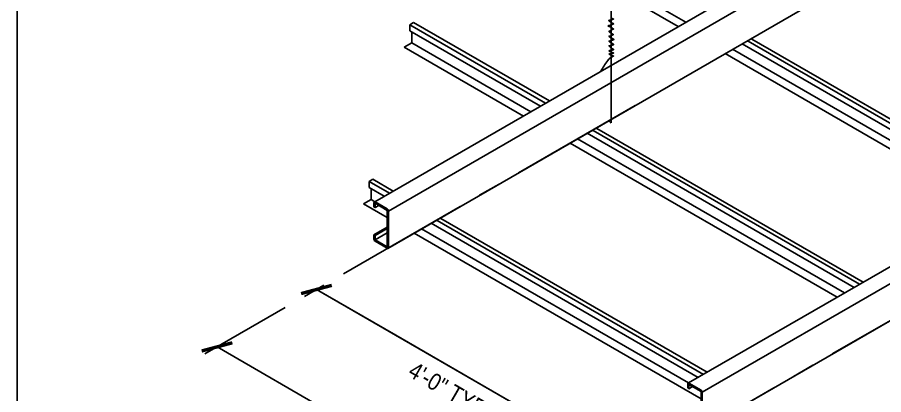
# Model space of a CAD drawing. Header units: inches. Extents: x -16404 to 14624, y -1591 to 16152.
# Drawn here: x -15798.3 to -15682.6, y 1947.1 to 1997.5 of the extents above; entities that cross this region are included whole.
import ezdxf

# ---------------------------------------------------------------- set-up
doc = ezdxf.new("R2010")
doc.units = ezdxf.units.IN
doc.header["$LTSCALE"] = 24
doc.header["$MEASUREMENT"] = 0
doc.linetypes.add('CENTER2', pattern=[1.125, 0.75, -0.125, 0.125, -0.125])
doc.layers.get('0').update_dxf_attribs({"linetype": 'CONTINUOUS'})
for name, color, linetype in [('S-ANNO-DIMS', 2, 'CONTINUOUS'), ('S-ANNO-NOTE', 4, 'CONTINUOUS'), ('S-ARCH', 1, 'CONTINUOUS')]:
    doc.layers.add(name, color=color, linetype=linetype)
doc.layers.add('S-ANNO-GRID-NONPLOT', color=251, linetype='CONTINUOUS', plot=False)
doc.styles.add('Arial', font='arial.ttf', dxfattribs={"width": 0.85})
doc.dimstyles.new('DIM-24', dxfattribs={"dimscale": 24, "dimtxt": 0.09375, "dimasz": 0.109375, "dimexe": 0.0625, "dimexo": 0.0625, "dimgap": 0.0625, "dimtad": 1, "dimdec": 4, "dimzin": 11, "dimdsep": 46, "dimlunit": 4, "dimtxsty": 'Arial', "dimblk": 'ARCHTICK', "dimcen": 0.125, "dimclrd": 256, "dimclre": 256, "dimclrt": 4, "dimadec": 0, "dimazin": 0, "dimtfac": 0.75, "dimtdec": 4, "dimtofl": 0, "dimtmove": 0, "dimatfit": 3, "dimldrblk": 'ARCHTICK', "dimfxl": 1, "dimfrac": 1, "dimtolj": 1, "dimtzin": 11, "dimarcsym": 0})

# ---------------------------------------------------------------- blocks, each defined once
blk = doc.blocks.new('_ARCHTICK')
at = {"color": 0, "linetype": 'ByBlock', "const_width": 0.15}
blk.add_lwpolyline([(-0.5, -0.5), (0.5, 0.5)], dxfattribs=at)

msp = doc.modelspace()

# ---------------------------------------------------------------- linework, layer by layer
at = {"layer": 'S-ANNO-DIMS', "linetype": 'CENTER2'}
for p, q in [((-15715.75461, 1985.71574), (-15773.23349, 1952.53029)), ((-15673.85208, 1961.5233), (-15731.33096, 1928.33785))]:
    msp.add_line(p, q, dxfattribs=at)
at = {"layer": 'S-ANNO-GRID-NONPLOT'}
msp.add_lwpolyline([(-13183.31796, 600), (-15798.26811, 600), (-15798.26811, 2160), (-13183.31796, 2160)], close=True, dxfattribs=at)
at = {"layer": 'S-ARCH'}
for p, q in [((-15708.63765, 1948.65635), (-15514.5118, 2060.73496)), ((-15706.79735, 1947.4231), (-15512.57774, 2059.55584)), ((-15706.9056, 1942.43984), (-15512.57774, 2054.63508)), ((-15743.41457, 2015.53869), (-15710.00684, 1996.25073)), ((-15709.00684, 1996.82808), (-15742.41457, 2016.11604)), ((-15750.54018, 1972.84879), (-15682.7011, 2012.0157)), ((-15748.69988, 1971.61554), (-15682.7011, 2009.71995)), ((-15748.80813, 1966.63228), (-15682.7011, 2004.7992)), ((-15745.85594, 1996.49593), (-15745.35594, 1996.7846)), ((-15745.85594, 1995.68343), (-15745.85594, 1996.49593)), ((-15727.71904, 1986.02458), (-15745.85594, 1996.49593)), ((-15727.21904, 1986.31326), (-15745.35594, 1996.7846)), ((-15728.42268, 1985.61833), (-15745.85594, 1995.68343)), ((-15745.60594, 1994.07328), (-15745.60594, 1995.53909)), ((-15664.63123, 1974.06347), (-15700.18882, 1994.59266)), ((-15746.60594, 1993.49593), (-15745.60594, 1994.07328)), ((-15746.60594, 1993.49593), (-15730.69211, 1984.30808)), ((-15729.69211, 1984.88543), (-15745.60594, 1994.07328)), ((-15665.83487, 1973.36854), (-15701.48773, 1993.95273)), ((-15665.13123, 1973.77479), (-15700.68882, 1994.30398)), ((-15703.75716, 1992.64247), (-15668.1043, 1972.05829)), ((-15667.1043, 1972.63564), (-15702.75716, 1993.21982)), ((-15686.52015, 1961.42589), (-15722.17301, 1982.01008)), ((-15685.81651, 1961.83214), (-15721.3741, 1982.36133)), ((-15685.31651, 1962.12082), (-15720.8741, 1982.65001)), ((-15687.78958, 1960.69299), (-15723.44244, 1981.27717)), ((-15724.44244, 1980.69982), (-15688.78958, 1960.11564)), ((-15751.28674, 1975.57091), (-15750.78674, 1975.85958)), ((-15751.28674, 1974.75841), (-15751.28674, 1975.57091)), ((-15748.55604, 1973.99433), (-15751.28674, 1975.57091)), ((-15748.05604, 1974.28301), (-15750.78674, 1975.85958)), ((-15749.25968, 1973.58808), (-15751.28674, 1974.75841)), ((-15751.03674, 1973.14826), (-15751.03674, 1974.61407)), ((-15752.03674, 1972.57091), (-15751.03674, 1973.14826)), ((-15750.52912, 1972.85518), (-15751.03674, 1973.14826)), ((-15752.03674, 1972.57091), (-15748.86226, 1970.73812)), ((-15750.48606, 1972.08429), (-15749.99892, 1972.36554)), ((-15706.65351, 1949.8019), (-15742.2111, 1970.33108)), ((-15706.15351, 1950.09057), (-15741.7111, 1970.61976)), ((-15750.64844, 1968.42804), (-15748.86226, 1969.45929)), ((-15750.48606, 1968.33429), (-15748.86226, 1969.27179)), ((-15708.62658, 1948.66274), (-15744.27944, 1969.24693)), ((-15707.35715, 1949.39565), (-15743.01001, 1969.97983)), ((-15750.48606, 1967.77179), (-15748.86226, 1968.70929)), ((-15745.27944, 1968.66957), (-15706.95972, 1946.54568)), ((-15708.58352, 1947.89185), (-15708.09638, 1948.1731))]:
    msp.add_line(p, q, dxfattribs=at)
at = {"layer": 'S-ARCH', "color": 2}
msp.add_line((-15718.98462, 1983.37922), (-15718.98462, 2014.43092), dxfattribs=at)
msp.add_lwpolyline([(-15719.40036, 1991.70281), (-15719.40036, 1991.72809), (-15719.37508, 1991.72809), (-15719.37508, 1991.77864), (-15719.34979, 1991.77864), (-15719.34979, 1991.85446), (-15719.29923, 1991.85446), (-15719.29923, 1991.90501), (-15719.24867, 1991.90501), (-15719.24867, 1991.93029), (-15719.19811, 1991.93029), (-15719.19811, 1991.95556), (-15719.17283, 1991.95556), (-15719.17283, 1992.00611), (-15719.14755, 1992.00611), (-15719.14755, 1992.03139), (-15719.12226, 1992.03139), (-15719.12226, 1992.05666), (-15719.09698, 1992.05666), (-15719.09698, 1992.08194), (-15719.0717, 1992.08194), (-15719.0717, 1992.10721), (-15719.04642, 1992.10721), (-15719.04642, 1992.13249), (-15718.99586, 1992.13249), (-15718.99586, 1992.15776), (-15718.97058, 1992.15776), (-15718.97058, 1992.18304), (-15718.92002, 1992.18304), (-15718.92002, 1992.20831), (-15718.86945, 1992.20831), (-15718.86945, 1992.23359), (-15718.79361, 1992.23359), (-15718.79361, 1992.25887), (-15718.74305, 1992.25887), (-15718.74305, 1992.28414), (-15718.66721, 1992.28414), (-15718.66721, 1992.30941), (-15718.64192, 1992.30941), (-15718.69249, 1992.30941), (-15718.69249, 1992.33469), (-15718.74305, 1992.33469), (-15718.74305, 1992.35997), (-15718.79361, 1992.35997), (-15718.79361, 1992.38524), (-15718.84417, 1992.38524), (-15718.84417, 1992.41051), (-15718.9453, 1992.41051), (-15718.9453, 1992.43579), (-15718.97058, 1992.43579), (-15718.97058, 1992.46107), (-15719.04642, 1992.46107), (-15719.04642, 1992.48634), (-15719.09698, 1992.48634), (-15719.09698, 1992.51162), (-15719.17283, 1992.51162), (-15719.17283, 1992.53689), (-15719.19811, 1992.53689), (-15719.19811, 1992.56217), (-15719.22339, 1992.56217), (-15719.22339, 1992.58744), (-15719.24867, 1992.58744), (-15719.14755, 1992.58744), (-15719.14755, 1992.61272), (-15719.02114, 1992.61272), (-15719.02114, 1992.63799), (-15718.86945, 1992.63799), (-15718.86945, 1992.66327), (-15718.79361, 1992.66327), (-15718.79361, 1992.68854), (-15718.66721, 1992.68854), (-15718.66721, 1992.71382), (-15718.64192, 1992.71382), (-15718.64192, 1992.73909), (-15718.74305, 1992.73909), (-15718.74305, 1992.76437), (-15718.81889, 1992.76437), (-15718.81889, 1992.78964), (-15718.84417, 1992.78964), (-15718.84417, 1992.81492), (-15718.99586, 1992.81492), (-15718.99586, 1992.89074), (-15719.0717, 1992.89074), (-15719.0717, 1992.91602), (-15719.12226, 1992.91602), (-15719.12226, 1992.94129), (-15719.17283, 1992.94129), (-15719.17283, 1992.96657), (-15719.19811, 1992.96657), (-15719.19811, 1992.99184), (-15719.24867, 1992.99184), (-15719.24867, 1993.01712), (-15719.19811, 1993.01712), (-15719.19811, 1993.04239), (-15719.09698, 1993.04239), (-15719.09698, 1993.06767), (-15719.04642, 1993.06767), (-15719.04642, 1993.09294), (-15718.79361, 1993.09294), (-15718.79361, 1993.1435), (-15718.66721, 1993.1435), (-15718.66721, 1993.16877), (-15718.61664, 1993.16877), (-15718.61664, 1993.19404), (-15718.66721, 1993.19404), (-15718.66721, 1993.21932), (-15718.71777, 1993.21932), (-15718.71777, 1993.2446), (-15718.74305, 1993.2446), (-15718.74305, 1993.26987), (-15718.81889, 1993.26987), (-15718.81889, 1993.29515), (-15718.84417, 1993.29515), (-15718.84417, 1993.32042), (-15718.89473, 1993.32042), (-15718.89473, 1993.3457), (-15718.92002, 1993.3457), (-15718.92002, 1993.37097), (-15718.9453, 1993.37097), (-15718.9453, 1993.39625), (-15718.99586, 1993.39625), (-15718.99586, 1993.4468), (-15719.04642, 1993.4468), (-15719.04642, 1993.47207), (-15719.0717, 1993.47207), (-15719.0717, 1993.49735), (-15719.09698, 1993.49735), (-15719.09698, 1993.5479), (-15719.14755, 1993.5479), (-15719.14755, 1993.57317), (-15719.17283, 1993.57317), (-15719.17283, 1993.59845), (-15719.19811, 1993.59845), (-15719.19811, 1993.649), (-15719.22339, 1993.649), (-15719.22339, 1993.67427), (-15719.24867, 1993.67427), (-15719.24867, 1993.69955), (-15718.99586, 1993.69955), (-15718.99586, 1993.72482), (-15718.9453, 1993.72482), (-15718.9453, 1993.7501), (-15718.84417, 1993.7501), (-15718.84417, 1993.77537), (-15718.79361, 1993.77537), (-15718.79361, 1993.80065), (-15718.71777, 1993.80065), (-15718.71777, 1993.82592), (-15718.64192, 1993.82592), (-15718.64192, 1993.8512), (-15718.61664, 1993.8512), (-15718.64192, 1993.8512), (-15718.64192, 1993.87647), (-15718.66721, 1993.87647), (-15718.66721, 1993.90175), (-15718.69249, 1993.90175), (-15718.69249, 1993.92703), (-15718.74305, 1993.92703), (-15718.74305, 1993.9523), (-15718.79361, 1993.9523), (-15718.79361, 1994.00285), (-15718.84417, 1994.00285), (-15718.84417, 1994.02813), (-15718.92002, 1994.02813), (-15718.92002, 1994.07867), (-15718.99586, 1994.07867), (-15718.99586, 1994.10395), (-15719.02114, 1994.10395), (-15719.02114, 1994.12923), (-15719.0717, 1994.12923), (-15719.0717, 1994.17978), (-15719.14755, 1994.17978), (-15719.14755, 1994.23033), (-15719.19811, 1994.23033), (-15719.19811, 1994.28088), (-15719.24867, 1994.28088), (-15719.24867, 1994.30615), (-15719.14755, 1994.30615), (-15719.14755, 1994.33143), (-15719.09698, 1994.33143), (-15719.09698, 1994.3567), (-15718.99586, 1994.3567), (-15718.99586, 1994.38198), (-15718.9453, 1994.38198), (-15718.9453, 1994.40725), (-15718.89473, 1994.40725), (-15718.89473, 1994.43253), (-15718.84417, 1994.43253), (-15718.84417, 1994.4578), (-15718.74305, 1994.4578), (-15718.74305, 1994.48308), (-15718.66721, 1994.48308), (-15718.66721, 1994.50835), (-15718.64192, 1994.50835), (-15718.64192, 1994.53363), (-15718.56608, 1994.53363), (-15718.59136, 1994.53363), (-15718.59136, 1994.5589), (-15718.64192, 1994.5589), (-15718.64192, 1994.58418), (-15718.71777, 1994.58418), (-15718.71777, 1994.60945), (-15718.74305, 1994.60945), (-15718.74305, 1994.63473), (-15718.79361, 1994.63473), (-15718.79361, 1994.66), (-15718.84417, 1994.66), (-15718.84417, 1994.71055), (-15718.89473, 1994.71055), (-15718.89473, 1994.73583), (-15718.9453, 1994.73583), (-15718.9453, 1994.7611), (-15719.02114, 1994.7611), (-15719.02114, 1994.78638), (-15719.04642, 1994.78638), (-15719.04642, 1994.81166), (-15719.09698, 1994.81166), (-15719.09698, 1994.83693), (-15719.12226, 1994.83693), (-15719.12226, 1994.8622), (-15719.19811, 1994.8622), (-15719.19811, 1994.91276), (-15719.22339, 1994.91276), (-15719.22339, 1994.93803), (-15719.24867, 1994.93803), (-15719.24867, 1994.96331), (-15719.27395, 1994.96331), (-15719.27395, 1994.98858), (-15718.99586, 1994.98858), (-15718.99586, 1995.01386), (-15718.97058, 1995.01386), (-15718.97058, 1995.03913), (-15718.92002, 1995.03913), (-15718.92002, 1995.06441), (-15718.89473, 1995.06441), (-15718.89473, 1995.08968), (-15718.84417, 1995.08968), (-15718.84417, 1995.11496), (-15718.79361, 1995.11496), (-15718.79361, 1995.14023), (-15718.76833, 1995.14023), (-15718.76833, 1995.16551), (-15718.69249, 1995.16551), (-15718.69249, 1995.21606), (-15718.76833, 1995.21606), (-15718.76833, 1995.24133), (-15718.79361, 1995.24133), (-15718.79361, 1995.26661), (-15718.86945, 1995.26661), (-15718.86945, 1995.29188), (-15718.89473, 1995.29188), (-15718.89473, 1995.31716), (-15718.9453, 1995.31716), (-15718.9453, 1995.36771), (-15718.99586, 1995.36771), (-15718.99586, 1995.39298), (-15719.02114, 1995.39298), (-15719.02114, 1995.41826), (-15719.04642, 1995.41826), (-15719.04642, 1995.44353), (-15719.09698, 1995.44353), (-15719.09698, 1995.46881), (-15719.12226, 1995.46881), (-15719.12226, 1995.49408), (-15719.17283, 1995.49408), (-15719.17283, 1995.51936), (-15719.19811, 1995.51936), (-15719.19811, 1995.56991), (-15719.24867, 1995.56991), (-15719.24867, 1995.62046), (-15719.27395, 1995.62046), (-15719.19811, 1995.62046), (-15719.19811, 1995.64574), (-15719.12226, 1995.64574), (-15719.12226, 1995.67101), (-15719.09698, 1995.67101), (-15719.09698, 1995.69629), (-15719.04642, 1995.69629), (-15719.04642, 1995.72156), (-15718.99586, 1995.72156), (-15718.99586, 1995.74684), (-15718.9453, 1995.74684), (-15718.9453, 1995.77211), (-15718.92002, 1995.77211), (-15718.92002, 1995.79739), (-15718.89473, 1995.79739), (-15718.89473, 1995.82266), (-15718.84417, 1995.82266), (-15718.84417, 1995.84794), (-15718.79361, 1995.84794), (-15718.79361, 1995.87321), (-15718.76833, 1995.87321), (-15718.76833, 1995.89849), (-15718.69249, 1995.89849), (-15718.69249, 1995.92376), (-15718.64192, 1995.92376), (-15718.66721, 1995.92376), (-15718.66721, 1995.94904), (-15718.74305, 1995.94904), (-15718.74305, 1995.99959), (-15718.79361, 1995.99959), (-15718.79361, 1996.02486), (-15718.81889, 1996.02486), (-15718.81889, 1996.07541), (-15718.89473, 1996.07541), (-15718.89473, 1996.10069), (-15718.9453, 1996.10069), (-15718.9453, 1996.12596), (-15718.99586, 1996.12596), (-15718.99586, 1996.17651), (-15719.0717, 1996.17651), (-15719.0717, 1996.20179), (-15719.12226, 1996.20179), (-15719.12226, 1996.22707), (-15719.14755, 1996.22707), (-15719.14755, 1996.25234), (-15719.19811, 1996.25234), (-15719.19811, 1996.27761), (-15719.27395, 1996.27761), (-15719.27395, 1996.30289), (-15719.34979, 1996.30289), (-15719.34979, 1996.35344), (-15719.29923, 1996.35344), (-15719.29923, 1996.37871), (-15719.09698, 1996.37871), (-15719.09698, 1996.45454), (-15719.04642, 1996.45454), (-15719.04642, 1996.47982), (-15719.02114, 1996.47982), (-15719.02114, 1996.50509), (-15718.89473, 1996.50509), (-15718.89473, 1996.53037), (-15718.79361, 1996.53037), (-15718.79361, 1996.55564), (-15718.71777, 1996.55564), (-15718.71777, 1996.58092), (-15718.69249, 1996.58092), (-15718.69249, 1996.60619), (-15718.61664, 1996.60619), (-15718.61664, 1996.63147), (-15718.69249, 1996.63147), (-15718.69249, 1996.68202), (-15718.76833, 1996.68202), (-15718.76833, 1996.70729), (-15718.81889, 1996.70729), (-15718.81889, 1996.73257), (-15718.86945, 1996.73257), (-15718.86945, 1996.78312), (-15718.92002, 1996.78312), (-15718.92002, 1996.80839), (-15718.99586, 1996.80839), (-15718.99586, 1996.83367), (-15719.02114, 1996.83367), (-15719.02114, 1996.85894), (-15719.0717, 1996.85894), (-15719.0717, 1996.88422), (-15719.09698, 1996.88422), (-15719.09698, 1996.90949), (-15719.14755, 1996.90949), (-15719.14755, 1996.96004), (-15719.19811, 1996.96004), (-15719.19811, 1996.98532), (-15719.24867, 1996.98532), (-15719.24867, 1997.01059), (-15719.27395, 1997.01059), (-15719.27395, 1997.06114), (-15719.29923, 1997.06114), (-15719.19811, 1997.06114), (-15719.19811, 1997.08642), (-15719.04642, 1997.08642), (-15719.04642, 1997.1117), (-15719.02114, 1997.1117), (-15719.02114, 1997.13697), (-15718.97058, 1997.13697), (-15718.97058, 1997.16224), (-15718.89473, 1997.16224), (-15718.89473, 1997.18752), (-15718.76833, 1997.18752), (-15718.76833, 1997.2128), (-15718.74305, 1997.2128), (-15718.74305, 1997.23807), (-15718.66721, 1997.23807), (-15718.66721, 1997.26335), (-15718.64192, 1997.26335), (-15718.71777, 1997.26335), (-15718.71777, 1997.28862), (-15718.76833, 1997.28862), (-15718.76833, 1997.3139), (-15718.81889, 1997.3139), (-15718.81889, 1997.33917), (-15718.97058, 1997.33917), (-15718.97058, 1997.415), (-15718.98462, 1997.415)], dxfattribs=at)
at = {"layer": 'S-ARCH'}
for points in [[(-15748.69988, 1971.61554, 0.267949192), (-15748.86226, 1971.89679), (-15750.48606, 1972.83429, 0.577350269), (-15750.64844, 1972.74054), (-15750.64844, 1972.17804), (-15750.48606, 1972.08429), (-15750.48606, 1972.64679), (-15748.86226, 1971.70929), (-15748.86226, 1966.83429), (-15750.48606, 1967.77179), (-15750.48606, 1968.33429), (-15750.64844, 1968.42804), (-15750.64844, 1967.86554, 0.267949192), (-15750.48606, 1967.58429), (-15748.86226, 1966.64679, 0.577350269), (-15748.69988, 1966.74054)], [(-15706.79735, 1947.4231, 0.267949192), (-15706.95972, 1947.70435), (-15708.58352, 1948.64185, 0.577350269), (-15708.7459, 1948.5481), (-15708.7459, 1947.9856), (-15708.58352, 1947.89185), (-15708.58352, 1948.45435), (-15706.95972, 1947.51685), (-15706.95972, 1942.64185), (-15708.58352, 1943.57935), (-15708.58352, 1944.14185), (-15708.7459, 1944.2356), (-15708.7459, 1943.6731, 0.267949192), (-15708.58352, 1943.39185), (-15706.95972, 1942.45435, 0.577350269), (-15706.79735, 1942.5481)]]:
    msp.add_lwpolyline(points, format="xyb", close=True, dxfattribs=at)
at = {"layer": 'S-ARCH', "color": 2}
for start, end in [(138.3695675, 154.760563), (223.2674935, 227.3491561)]:
    msp.add_arc((-15714.95591, 1987.75262), 5.94619, start, end, dxfattribs=at)

# ---------------------------------------------------------------- texts
at = {"layer": 'S-ANNO-NOTE', "insert": (-15745.12703, 1951.60571), "char_height": 2.25, "width": 36.0055858, "attachment_point": 1, "rotation": 330, "style": 'Arial'}
msp.add_mtext('4\'-0" TYP', dxfattribs=at)

# ---------------------------------------------------------------- leaders
at = {"layer": 'S-ANNO-DIMS'}
for points in [[(-15758.32348, 1961.1386), (-15727.0033, 1943.05589), (-15716.42094, 1936.94616)], [(-15716.42094, 1936.94616), (-15747.74111, 1955.02887), (-15758.32348, 1961.1386)], [(-15771.6005, 1953.4731), (-15657.40445, 1887.54199), (-15646.82209, 1881.43226)]]:
    msp.add_leader(points, dimstyle='DIM-24', override={"dimasz": 0.125}, dxfattribs=at)

doc.saveas('drawing.dxf')
